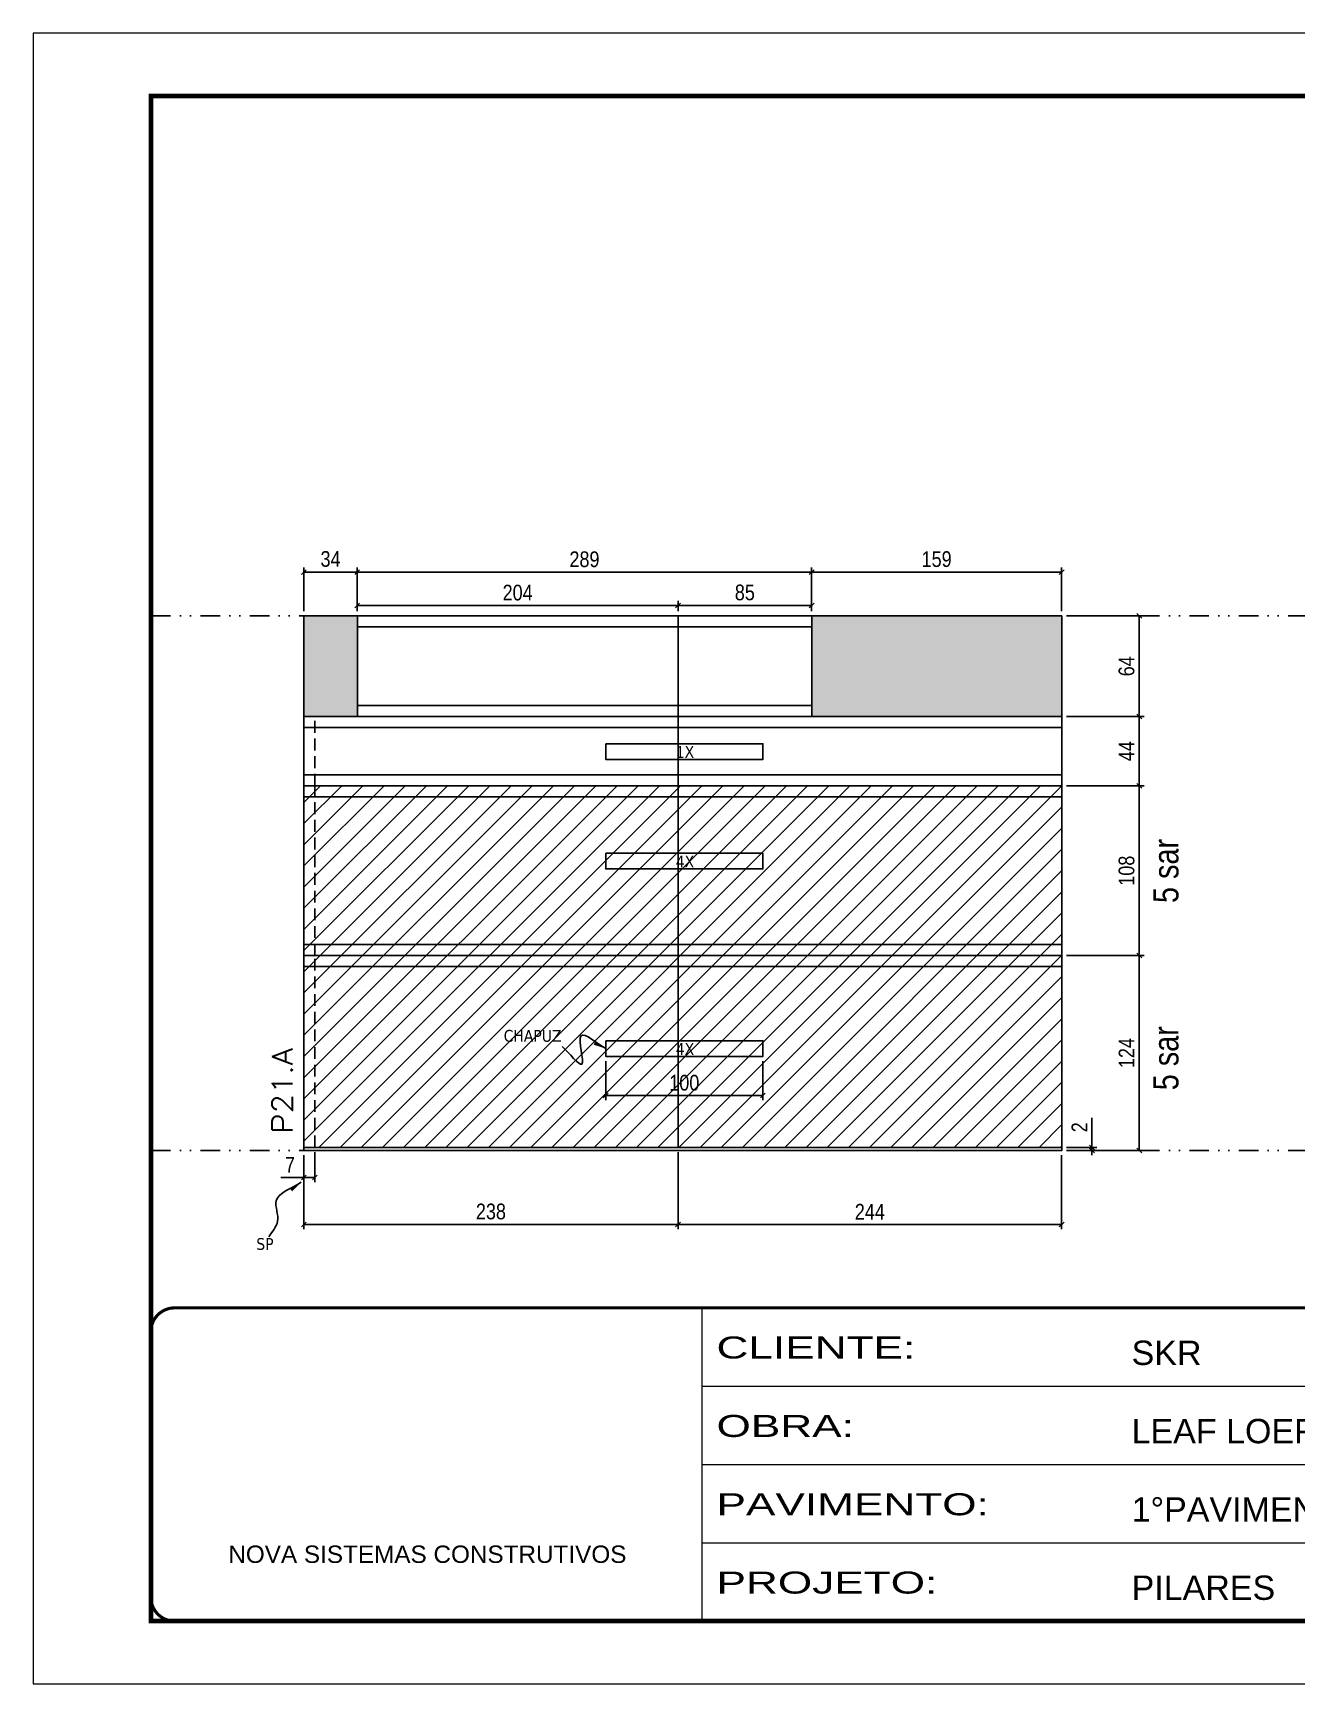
# Model space of a CAD drawing. Extents: x 14400 to 27878, y -21631 to 6985.
# Drawn here: x 14413 to 15217, y -4402 to -3352 of the extents above; entities that cross this region are included whole.
import ezdxf

# ---------------------------------------------------------------- set-up
doc = ezdxf.new("R2010")
doc.units = 0
for name, pattern in [('CONTINUO', [0]), ('DASHED', [0.75, 0.5, -0.25]), ('DIVIDE2', [0.625, 0.25, -0.125, 0, -0.125, 0, -0.125]), ('HIDDEN', [0.375, 0.25, -0.125])]:
    doc.linetypes.add(name, pattern=pattern)
for name, color, linetype in [('COTA', 241, 'Continuous'), ('NOMENCLATURA', 7, 'Continuous'), ('Nível', 160, 'Continuous'), ('Painéis', 200, 'Continuous'), ('SARR_2.2x10', 60, 'Continuous'), ('SARR_2.2x7', 40, 'Continuous'), ('Sarrafo de Pressão', 42, 'HIDDEN'), ('texto', 7, 'Continuous')]:
    doc.layers.add(name, color=color, linetype=linetype)
for name, color, linetype, lineweight in [('Folhas', 255, 'Continuous', 9), ('Hachura', 251, 'Continuous', 9), ('SARRAFO DE PRESSAO', 251, 'DASHED', 9), ('Texto Seção', 7, 'Continuous', 15)]:
    doc.layers.add(name, color=color, linetype=linetype, lineweight=lineweight)
doc.styles.add('ARIAL', font='arial.ttf')
doc.styles.add('ARIAL_NARROW', font='ARIALN.TTF', dxfattribs={"height": 0.2})
doc.styles.add('COTA TECNICA', font='techl___.ttf', dxfattribs={"height": 10})
doc.styles.add('COTA TECNICA-50', font='techl___.ttf', dxfattribs={"height": 10})
doc.styles.add('REGUA-120', font='ROMANS.shx', dxfattribs={"height": 15})
doc.styles.get("Standard").update_dxf_attribs({"font": 'arial.ttf'})
doc.styles.add('Tecnologia', font='')
doc.styles.get('Tecnologia').set_extended_font_data('Forgotten Futurist')
doc.dimstyles.new('COTA PAINEL-50', dxfattribs={"dimtxt": 10, "dimasz": 3, "dimexe": 3, "dimexo": 3, "dimgap": 3, "dimtad": 1, "dimdec": 1, "dimzin": 12, "dimdsep": 46, "dimtxsty": 'COTA TECNICA-50', "dimblk1": 'OBLIQUE', "dimblk2": 'OBLIQUE', "dimsah": 1, "dimcen": 0.9, "dimclrd": 4, "dimclre": 4, "dimclrt": 240, "dimadec": 1, "dimazin": 3, "dimtfac": 1, "dimtdec": 1, "dimtmove": 0, "dimatfit": 3, "dimfxl": 1, "dimtolj": 1, "dimtzin": 12, "dimarcsym": 0})
doc.dimstyles.new('PAINEL', dxfattribs={"dimtxt": 10, "dimasz": 3, "dimexe": 3, "dimexo": 3, "dimgap": 3, "dimtad": 1, "dimdec": 1, "dimzin": 12, "dimdsep": 46, "dimtxsty": 'COTA TECNICA', "dimblk1": 'OBLIQUE', "dimblk2": 'OBLIQUE', "dimsah": 1, "dimcen": 0.9, "dimclrd": 4, "dimclre": 4, "dimclrt": 240, "dimadec": 1, "dimazin": 3, "dimtfac": 1, "dimtdec": 1, "dimtmove": 0, "dimatfit": 3, "dimfxl": 1, "dimtolj": 1, "dimtzin": 12, "dimarcsym": 0})
doc.dimstyles.get("Standard").update_dxf_attribs({"dimtxt": 0.18, "dimasz": 0.18, "dimexe": 0.18, "dimexo": 0.0625, "dimgap": 0.09, "dimtad": 0, "dimtih": 1, "dimtoh": 1, "dimdec": 4, "dimzin": 0, "dimdsep": 46, "dimtxsty": 'Standard', "dimcen": 0.09, "dimadec": 0, "dimazin": 0, "dimtfac": 1, "dimtdec": 4, "dimtofl": 0, "dimtmove": 0, "dimatfit": 3, "dimfxl": 1, "dimtolj": 1, "dimtzin": 0, "dimarcsym": 0})

# ---------------------------------------------------------------- blocks, each defined once
blk = doc.blocks.new('9999999999')
at = {"color": 30, "linetype": 'CONTINUO'}
for p, q in [((98564.6, 34230.2), (98564.6, 34429.4)), ((98564.6, 34379.6), (99584, 34379.6)), ((98564.6, 34329.8), (99488, 34329.8)), ((98564.6, 34280), (99488, 34280))]:
    blk.add_line(p, q, dxfattribs=at)
at = {"color": 30, "linetype": 'CONTINUO', "const_width": 2}
blk.add_lwpolyline([(99584, 34230.2), (99584, 34414.4, 0.414214), (99569, 34429.4), (98229, 34429.4, 0.414214), (98214, 34414.4), (98214, 34245.2, 0.414214), (98229, 34230.2), (99584, 34230.2)], format="xyb", dxfattribs=at)
at = {"layer": 'Folhas'}
blk.add_lwpolyline([(98139, 34190.2), (99624, 34190.2), (99624, 35240.2), (98139, 35240.2)], close=True, dxfattribs=at)
at = {"layer": 'Folhas', "color": 30, "const_width": 3}
blk.add_lwpolyline([(98214, 34230.2), (99584, 34230.2), (99584, 35200.2), (98214, 35200.2)], close=True, dxfattribs=at)
at = {"color": 7, "linetype": 'Continuous', "ltscale": 5, "style": 'ARIAL'}
for s, height, p in [('SKR', 15.48, (98837.7, 34393.1)), ('LEAF LOEFGREN', 15.483, (98837.7, 34343.3)), ('1°PAVIMENTO', 15.483, (98837.7, 34293.5)), ('NOVA SISTEMAS CONSTRUTIVOS', 11.059, (98263.2, 34267.2)), ('PILARES', 15.48, (98837.7, 34243.7))]:
    blk.add_text(s, height=height, dxfattribs=at).set_placement(p)
at = {"layer": 'Folhas', "color": 7, "style": 'Tecnologia', "width": 1.5}
for s, p in [('CLIENTE:', (98573.7, 34397.2)), ('OBRA:', (98573.7, 34347.3)), ('PAVIMENTO:', (98573.7, 34297.5)), ('PROJETO:', (98573.7, 34247.7))]:
    blk.add_text(s, height=14, dxfattribs=at).set_placement(p)
blk = doc.blocks.new('_Oblique')
at = {"color": 0, "linetype": 'ByBlock', "lineweight": -2}
blk.add_line((-0.5, -0.5), (0.5, 0.5), dxfattribs=at)
blk = doc.blocks.new('*D1212')
at = {"layer": 'COTA', "color": 4, "lineweight": -2, "transparency": 16777216}
for p, q in [((14585.7, -4066.2), (14585.7, -4083.4)), ((14592.7, -4064.2), (14592.7, -4083.4)), ((14585.7, -4080.4), (14571, -4080.4)), ((14592.7, -4080.4), (14585.7, -4080.4))]:
    blk.add_line(p, q, dxfattribs=at)
at = {"layer": 'Defpoints', "color": 0, "transparency": 16777216}
for p in [(14585.7, -4063.2), (14592.7, -4061.2), (14585.7, -4080.4)]:
    blk.add_point(p, dxfattribs=at)
at = {"layer": 'COTA', "color": 4, "lineweight": -2, "transparency": 16777216, "xscale": 3, "yscale": 3, "zscale": 3, "rotation": 180}
blk.add_blockref('_Oblique', (14585.7, -4080.4), dxfattribs=at)
at = {"layer": 'COTA', "color": 4, "lineweight": -2, "transparency": 16777216, "xscale": 3, "yscale": 3, "zscale": 3}
blk.add_blockref('_Oblique', (14592.7, -4080.4), dxfattribs=at)
at = {"layer": 'COTA', "color": 240, "transparency": 16777216, "insert": (14576.9, -4072.3), "char_height": 10, "attachment_point": 5, "style": 'COTA TECNICA-50'}
blk.add_mtext('\\A1;7', dxfattribs=at)
blk = doc.blocks.new('*D1213')
at = {"layer": 'COTA', "color": 4, "lineweight": -2, "transparency": 16777216}
for p, q in [((15087, -4061.2), (15087, -4042.4)), ((15070.7, -4061.2), (15090, -4061.2)), ((15070.7, -4063.2), (15090, -4063.2)), ((15087, -4063.2), (15087, -4061.2)), ((15087, -4063.2), (15087, -4066.2))]:
    blk.add_line(p, q, dxfattribs=at)
at = {"layer": 'Defpoints', "color": 0, "transparency": 16777216}
for p in [(15067.7, -4061.2), (15067.7, -4063.2), (15087, -4063.2)]:
    blk.add_point(p, dxfattribs=at)
at = {"layer": 'COTA', "color": 4, "lineweight": -2, "transparency": 16777216, "xscale": 3, "yscale": 3, "zscale": 3}
for p, rotation in [((15087, -4061.2), 270), ((15087, -4063.2), 90)]:
    blk.add_blockref('_Oblique', p, dxfattribs=dict(at, rotation=rotation))
at = {"layer": 'COTA', "color": 240, "transparency": 16777216, "insert": (15079, -4048.4), "char_height": 10, "attachment_point": 5, "rotation": 90, "style": 'COTA TECNICA-50'}
blk.add_mtext('\\A1;2', dxfattribs=at)
blk = doc.blocks.new('*D1228')
at = {"layer": 'COTA', "color": 4, "linetype": 'ByBlock', "lineweight": -2, "transparency": 16777216}
for p, q in [((14777.7, -4006.3), (14777.7, -4031.2)), ((14877.7, -4006.3), (14877.7, -4031.2)), ((14877.7, -4028.2), (14777.7, -4028.2))]:
    blk.add_line(p, q, dxfattribs=at)
at = {"layer": 'Defpoints', "color": 0, "linetype": 'ByBlock', "transparency": 16777216}
for p in [(14777.7, -4003.3), (14877.7, -4003.3), (14777.7, -4028.2)]:
    blk.add_point(p, dxfattribs=at)
at = {"layer": 'COTA', "color": 4, "linetype": 'ByBlock', "lineweight": -2, "transparency": 16777216, "xscale": 3, "yscale": 3, "zscale": 3, "rotation": 180}
blk.add_blockref('_Oblique', (14777.7, -4028.2), dxfattribs=at)
at = {"layer": 'COTA', "color": 4, "linetype": 'ByBlock', "lineweight": -2, "transparency": 16777216, "xscale": 3, "yscale": 3, "zscale": 3}
blk.add_blockref('_Oblique', (14877.7, -4028.2), dxfattribs=at)
at = {"layer": 'COTA', "color": 240, "linetype": 'ByBlock', "transparency": 16777216, "insert": (14827.7, -4020.1), "char_height": 10, "attachment_point": 5, "style": 'COTA TECNICA'}
blk.add_mtext('\\A1;100', dxfattribs=at)
blk = doc.blocks.new('*D1229')
at = {"layer": 'COTA', "color": 4, "lineweight": -2, "transparency": 16777216}
for p, q in [((14585.7, -4066.2), (14585.7, -4113.2)), ((14823.7, -4064.2), (14823.7, -4113.2)), ((14585.7, -4110.2), (14823.7, -4110.2))]:
    blk.add_line(p, q, dxfattribs=at)
at = {"layer": 'Defpoints', "color": 0, "transparency": 16777216}
for p in [(14585.7, -4063.2), (14823.7, -4061.2), (14823.7, -4110.2)]:
    blk.add_point(p, dxfattribs=at)
at = {"layer": 'COTA', "color": 4, "lineweight": -2, "transparency": 16777216, "xscale": 3, "yscale": 3, "zscale": 3, "rotation": 180}
blk.add_blockref('_Oblique', (14585.7, -4110.2), dxfattribs=at)
at = {"layer": 'COTA', "color": 4, "lineweight": -2, "transparency": 16777216, "xscale": 3, "yscale": 3, "zscale": 3}
blk.add_blockref('_Oblique', (14823.7, -4110.2), dxfattribs=at)
at = {"layer": 'COTA', "color": 240, "transparency": 16777216, "insert": (14704.7, -4102), "char_height": 10, "attachment_point": 5, "style": 'COTA TECNICA'}
blk.add_mtext('\\A1;238', dxfattribs=at)
blk = doc.blocks.new('*D1230')
at = {"layer": 'COTA', "color": 4, "lineweight": -2, "transparency": 16777216}
for p, q in [((14823.7, -4064.2), (14823.7, -4113.2)), ((15067.7, -4066.2), (15067.7, -4113.2)), ((14823.7, -4110.2), (15067.7, -4110.2))]:
    blk.add_line(p, q, dxfattribs=at)
at = {"layer": 'Defpoints', "color": 0, "transparency": 16777216}
for p in [(14823.7, -4061.2), (15067.7, -4063.2), (15067.7, -4110.2)]:
    blk.add_point(p, dxfattribs=at)
at = {"layer": 'COTA', "color": 4, "lineweight": -2, "transparency": 16777216, "xscale": 3, "yscale": 3, "zscale": 3, "rotation": 180}
blk.add_blockref('_Oblique', (14823.7, -4110.2), dxfattribs=at)
at = {"layer": 'COTA', "color": 4, "lineweight": -2, "transparency": 16777216, "xscale": 3, "yscale": 3, "zscale": 3}
blk.add_blockref('_Oblique', (15067.7, -4110.2), dxfattribs=at)
at = {"layer": 'COTA', "color": 240, "transparency": 16777216, "insert": (14945.7, -4102.1), "char_height": 10, "attachment_point": 5, "style": 'COTA TECNICA'}
blk.add_mtext('\\A1;244', dxfattribs=at)
blk = doc.blocks.new('*D1343')
at = {"layer": 'COTA', "color": 4, "lineweight": -2, "transparency": 16777216}
for p, q in [((15070.7, -3939.2), (15120.1, -3939.2)), ((15117.1, -3939.2), (15117.1, -4063.2)), ((15070.7, -4063.2), (15120.1, -4063.2))]:
    blk.add_line(p, q, dxfattribs=at)
at = {"layer": 'Defpoints', "color": 0, "transparency": 16777216}
for p in [(15067.7, -3939.2), (15067.7, -4063.2), (15117.1, -4063.2)]:
    blk.add_point(p, dxfattribs=at)
at = {"layer": 'COTA', "color": 4, "lineweight": -2, "transparency": 16777216, "xscale": 3, "yscale": 3, "zscale": 3}
for p, rotation in [((15117.1, -3939.2), 90), ((15117.1, -4063.2), 270)]:
    blk.add_blockref('_Oblique', p, dxfattribs=dict(at, rotation=rotation))
at = {"layer": 'COTA', "color": 240, "transparency": 16777216, "insert": (15109, -4001.2), "char_height": 10, "attachment_point": 5, "rotation": 90, "style": 'COTA TECNICA'}
blk.add_mtext('\\A1;124', dxfattribs=at)
blk = doc.blocks.new('*D1882')
at = {"layer": 'COTA', "color": 4, "lineweight": -2, "transparency": 16777216}
for p, q in [((15070.7, -3831.2), (15120.1, -3831.2)), ((15117.1, -3939.2), (15117.1, -3831.2)), ((15070.7, -3939.2), (15120.1, -3939.2))]:
    blk.add_line(p, q, dxfattribs=at)
at = {"layer": 'Defpoints', "color": 0, "transparency": 16777216}
for p in [(15067.7, -3831.2), (15117.1, -3831.2), (15067.7, -3939.2)]:
    blk.add_point(p, dxfattribs=at)
at = {"layer": 'COTA', "color": 4, "lineweight": -2, "transparency": 16777216, "xscale": 3, "yscale": 3, "zscale": 3}
for p, rotation in [((15117.1, -3831.2), 90), ((15117.1, -3939.2), 270)]:
    blk.add_blockref('_Oblique', p, dxfattribs=dict(at, rotation=rotation))
at = {"layer": 'COTA', "color": 240, "transparency": 16777216, "insert": (15109, -3885.2), "char_height": 10, "attachment_point": 5, "rotation": 90, "style": 'COTA TECNICA'}
blk.add_mtext('\\A1;108', dxfattribs=at)
blk = doc.blocks.new('*D4515')
at = {"layer": 'COTA', "color": 4, "lineweight": -2, "transparency": 16777216}
for p, q in [((14585.7, -3720.2), (14585.7, -3692.3)), ((14619.7, -3695.3), (14585.7, -3695.3)), ((14619.7, -3720.2), (14619.7, -3692.3))]:
    blk.add_line(p, q, dxfattribs=at)
at = {"layer": 'Defpoints', "color": 0, "transparency": 16777216}
for p in [(14585.7, -3695.3), (14585.7, -3723.2), (14619.7, -3723.2)]:
    blk.add_point(p, dxfattribs=at)
at = {"layer": 'COTA', "color": 4, "lineweight": -2, "transparency": 16777216, "xscale": 3, "yscale": 3, "zscale": 3, "rotation": 180}
blk.add_blockref('_Oblique', (14585.7, -3695.3), dxfattribs=at)
at = {"layer": 'COTA', "color": 4, "lineweight": -2, "transparency": 16777216, "xscale": 3, "yscale": 3, "zscale": 3}
blk.add_blockref('_Oblique', (14619.7, -3695.3), dxfattribs=at)
at = {"layer": 'COTA', "color": 240, "transparency": 16777216, "insert": (14602.7, -3687), "char_height": 10, "attachment_point": 5, "style": 'COTA TECNICA'}
blk.add_mtext('\\A1;34', dxfattribs=at)
blk = doc.blocks.new('*D4516')
at = {"layer": 'COTA', "color": 4, "lineweight": -2, "transparency": 16777216}
for p, q in [((14619.7, -3720.2), (14619.7, -3692.3)), ((14619.7, -3695.3), (14908.7, -3695.3)), ((14908.7, -3720.2), (14908.7, -3692.3))]:
    blk.add_line(p, q, dxfattribs=at)
at = {"layer": 'Defpoints', "color": 0, "transparency": 16777216}
for p in [(14908.7, -3695.3), (14619.7, -3723.2), (14908.7, -3723.2)]:
    blk.add_point(p, dxfattribs=at)
at = {"layer": 'COTA', "color": 4, "lineweight": -2, "transparency": 16777216, "xscale": 3, "yscale": 3, "zscale": 3, "rotation": 180}
blk.add_blockref('_Oblique', (14619.7, -3695.3), dxfattribs=at)
at = {"layer": 'COTA', "color": 4, "lineweight": -2, "transparency": 16777216, "xscale": 3, "yscale": 3, "zscale": 3}
blk.add_blockref('_Oblique', (14908.7, -3695.3), dxfattribs=at)
at = {"layer": 'COTA', "color": 240, "transparency": 16777216, "insert": (14764.2, -3687.2), "char_height": 10, "attachment_point": 5, "style": 'COTA TECNICA'}
blk.add_mtext('\\A1;289', dxfattribs=at)
blk = doc.blocks.new('*D4517')
at = {"layer": 'COTA', "color": 4, "lineweight": -2, "transparency": 16777216}
for p, q in [((14908.7, -3720.2), (14908.7, -3692.3)), ((14908.7, -3695.3), (15067.7, -3695.3)), ((15067.7, -3720.2), (15067.7, -3692.3))]:
    blk.add_line(p, q, dxfattribs=at)
at = {"layer": 'Defpoints', "color": 0, "transparency": 16777216}
for p in [(15067.7, -3695.3), (14908.7, -3723.2), (15067.7, -3723.2)]:
    blk.add_point(p, dxfattribs=at)
at = {"layer": 'COTA', "color": 4, "lineweight": -2, "transparency": 16777216, "xscale": 3, "yscale": 3, "zscale": 3, "rotation": 180}
blk.add_blockref('_Oblique', (14908.7, -3695.3), dxfattribs=at)
at = {"layer": 'COTA', "color": 4, "lineweight": -2, "transparency": 16777216, "xscale": 3, "yscale": 3, "zscale": 3}
blk.add_blockref('_Oblique', (15067.7, -3695.3), dxfattribs=at)
at = {"layer": 'COTA', "color": 240, "transparency": 16777216, "insert": (14988.2, -3687.1), "char_height": 10, "attachment_point": 5, "style": 'COTA TECNICA'}
blk.add_mtext('\\A1;159', dxfattribs=at)
blk = doc.blocks.new('*D4518')
at = {"layer": 'COTA', "color": 4, "lineweight": -2, "transparency": 16777216}
for p, q in [((15070.7, -3787.2), (15120.1, -3787.2)), ((15117.1, -3831.2), (15117.1, -3787.2)), ((15070.7, -3831.2), (15120.1, -3831.2))]:
    blk.add_line(p, q, dxfattribs=at)
at = {"layer": 'Defpoints', "color": 0, "transparency": 16777216}
for p in [(15067.7, -3787.2), (15117.1, -3787.2), (15067.7, -3831.2)]:
    blk.add_point(p, dxfattribs=at)
at = {"layer": 'COTA', "color": 4, "lineweight": -2, "transparency": 16777216, "xscale": 3, "yscale": 3, "zscale": 3}
for p, rotation in [((15117.1, -3787.2), 90), ((15117.1, -3831.2), 270)]:
    blk.add_blockref('_Oblique', p, dxfattribs=dict(at, rotation=rotation))
at = {"layer": 'COTA', "color": 240, "transparency": 16777216, "insert": (15109, -3809.2), "char_height": 10, "attachment_point": 5, "rotation": 90, "style": 'COTA TECNICA'}
blk.add_mtext('\\A1;44', dxfattribs=at)
blk = doc.blocks.new('*D4519')
at = {"layer": 'COTA', "color": 4, "lineweight": -2, "transparency": 16777216}
for p, q in [((15070.7, -3723.2), (15120.1, -3723.2)), ((15117.1, -3787.2), (15117.1, -3723.2)), ((15070.7, -3787.2), (15120.1, -3787.2))]:
    blk.add_line(p, q, dxfattribs=at)
at = {"layer": 'Defpoints', "color": 0, "transparency": 16777216}
for p in [(15067.7, -3723.2), (15117.1, -3723.2), (15067.7, -3787.2)]:
    blk.add_point(p, dxfattribs=at)
at = {"layer": 'COTA', "color": 4, "lineweight": -2, "transparency": 16777216, "xscale": 3, "yscale": 3, "zscale": 3}
for p, rotation in [((15117.1, -3723.2), 90), ((15117.1, -3787.2), 270)]:
    blk.add_blockref('_Oblique', p, dxfattribs=dict(at, rotation=rotation))
at = {"layer": 'COTA', "color": 240, "transparency": 16777216, "insert": (15109, -3755.2), "char_height": 10, "attachment_point": 5, "rotation": 90, "style": 'COTA TECNICA'}
blk.add_mtext('\\A1;64', dxfattribs=at)
blk = doc.blocks.new('*D4967')
at = {"layer": 'COTA', "color": 4, "lineweight": -2, "transparency": 16777216}
for p, q in [((14619.7, -3720.2), (14619.7, -3713.5)), ((14619.7, -3716.5), (14823.7, -3716.5)), ((14823.7, -3720.2), (14823.7, -3713.5))]:
    blk.add_line(p, q, dxfattribs=at)
at = {"layer": 'Defpoints', "color": 0, "transparency": 16777216}
for p in [(14823.7, -3716.5), (14619.7, -3723.2), (14823.7, -3723.2)]:
    blk.add_point(p, dxfattribs=at)
at = {"layer": 'COTA', "color": 4, "lineweight": -2, "transparency": 16777216, "xscale": 3, "yscale": 3, "zscale": 3, "rotation": 180}
blk.add_blockref('_Oblique', (14619.7, -3716.5), dxfattribs=at)
at = {"layer": 'COTA', "color": 4, "lineweight": -2, "transparency": 16777216, "xscale": 3, "yscale": 3, "zscale": 3}
blk.add_blockref('_Oblique', (14823.7, -3716.5), dxfattribs=at)
at = {"layer": 'COTA', "color": 240, "transparency": 16777216, "insert": (14721.7, -3708.4), "char_height": 10, "attachment_point": 5, "style": 'COTA TECNICA'}
blk.add_mtext('\\A1;204', dxfattribs=at)
blk = doc.blocks.new('*D4968')
at = {"layer": 'COTA', "color": 4, "lineweight": -2, "transparency": 16777216}
for p, q in [((14823.7, -3720.2), (14823.7, -3713.5)), ((14823.7, -3716.5), (14908.7, -3716.5)), ((14908.7, -3720.2), (14908.7, -3713.5))]:
    blk.add_line(p, q, dxfattribs=at)
at = {"layer": 'Defpoints', "color": 0, "transparency": 16777216}
for p in [(14908.7, -3716.5), (14823.7, -3723.2), (14908.7, -3723.2)]:
    blk.add_point(p, dxfattribs=at)
at = {"layer": 'COTA', "color": 4, "lineweight": -2, "transparency": 16777216, "xscale": 3, "yscale": 3, "zscale": 3, "rotation": 180}
blk.add_blockref('_Oblique', (14823.7, -3716.5), dxfattribs=at)
at = {"layer": 'COTA', "color": 4, "lineweight": -2, "transparency": 16777216, "xscale": 3, "yscale": 3, "zscale": 3}
blk.add_blockref('_Oblique', (14908.7, -3716.5), dxfattribs=at)
at = {"layer": 'COTA', "color": 240, "transparency": 16777216, "insert": (14866.2, -3708.3), "char_height": 10, "attachment_point": 5, "style": 'COTA TECNICA'}
blk.add_mtext('\\A1;85', dxfattribs=at)

msp = doc.modelspace()

# ---------------------------------------------------------------- hatches: boundary and pattern name
at = {"layer": 'COTA'}
h = msp.add_hatch(dxfattribs=at)
h.set_pattern_fill('AR-CONC', color=256, scale=0.03)
h.paths.add_polyline_path([(14585.75, -3787.17), (14619.75, -3787.17), (14619.75, -3723.17), (14585.75, -3723.17)])
h.paths.add_polyline_path([(14908.75, -3723.17), (14908.75, -3787.17), (15067.75, -3787.17), (15067.75, -3723.17)])
at = {"layer": 'Hachura', "linetype": 'ByBlock'}
h = msp.add_hatch(dxfattribs=at)
h.set_pattern_fill('ANSI31', color=256, scale=3)
h.paths.add_polyline_path([(14585.75, -3831.17), (14585.75, -3939.17), (14823.75, -3939.17), (14823.75, -3831.17)])
h.paths.add_polyline_path([(14585.75, -3939.17), (14585.75, -4061.17), (14823.75, -4061.17), (14823.75, -3939.17)])
h.paths.add_polyline_path([(14823.75, -3939.17), (14823.75, -4061.17), (15067.75, -4061.17), (15067.75, -3939.17)])
h.paths.add_polyline_path([(15067.75, -3939.17), (15067.75, -3831.17), (14823.75, -3831.17), (14823.75, -3939.17)])
h.paths.add_polyline_path([(15466.49, -3939.17), (15466.49, -3849.17), (15256.49, -3849.17), (15256.49, -3939.17)])
h.paths.add_polyline_path([(15710.49, -3939.17), (15710.49, -3849.17), (15466.49, -3849.17), (15466.49, -3939.17)])
h.paths.add_polyline_path([(15475.49, -3723.17), (15475.49, -3787.17), (15466.49, -3787.17), (15466.49, -3815.17), (15710.49, -3815.17), (15710.49, -3787.17), (15676.49, -3787.17), (15676.49, -3723.17)])
h.paths.add_polyline_path([(15256.49, -3723.17), (15256.49, -3815.17), (15466.49, -3815.17), (15466.49, -3787.17), (15448.49, -3787.17), (15448.49, -3723.17)])
h.paths.add_polyline_path([(15256.49, -3939.17), (15256.49, -4061.17), (15466.49, -4061.17), (15466.49, -3939.17)])
h.paths.add_polyline_path([(15466.49, -3939.17), (15466.49, -4061.17), (15710.49, -4061.17), (15710.49, -3939.17)])

# ---------------------------------------------------------------- linework, layer by layer
at = {"layer": 'COTA'}
for p, q in [((14619.75, -3723.17), (14585.75, -3723.17)), ((14585.75, -3787.17), (14585.75, -3723.17)), ((14908.75, -3723.17), (15067.75, -3723.17)), ((15067.75, -3723.17), (15067.75, -3787.17))]:
    msp.add_line(p, q, dxfattribs=at)
at = {"layer": 'Nível', "color": 4, "linetype": 'DIVIDE2', "ltscale": 50}
for p, q in [((14488.47, -3723.17), (15858.47, -3723.17)), ((14488.47, -4063.17), (15858.47, -4063.17))]:
    msp.add_line(p, q, dxfattribs=at)
at = {"layer": 'Painéis'}
for p, q in [((14619.75, -3723.17), (14908.75, -3723.17)), ((14619.75, -3787.17), (14619.75, -3723.17)), ((14823.75, -3723.17), (14823.75, -4061.17)), ((14908.75, -3787.17), (14908.75, -3723.17)), ((14585.75, -4061.17), (14585.75, -3787.17)), ((14585.75, -3787.17), (15067.75, -3787.17)), ((15067.75, -3787.17), (15067.75, -4061.17)), ((15067.75, -3831.17), (14585.75, -3831.17)), ((15067.75, -3939.17), (14585.75, -3939.17))]:
    msp.add_line(p, q, dxfattribs=at)
msp.add_lwpolyline([(14585.75, -4061.17), (15067.75, -4061.17), (15067.75, -4063.17), (14585.75, -4063.17)], close=True, dxfattribs=at)
at = {"layer": 'SARR_2.2x10'}
for points in [[(14777.75, -3804.42), (14877.75, -3804.42), (14877.75, -3814.42), (14777.75, -3814.42)], [(14777.75, -3874.12), (14877.75, -3874.12), (14877.75, -3884.12), (14777.75, -3884.12)], [(14777.75, -3993.32), (14877.75, -3993.32), (14877.75, -4003.32), (14777.75, -4003.32)]]:
    msp.add_lwpolyline(points, close=True, dxfattribs=at)
at = {"layer": 'SARR_2.2x7'}
for p, q in [((14619.75, -3730.17), (14908.75, -3730.17)), ((14619.75, -3780.17), (14908.75, -3780.17)), ((14823.75, -3794.17), (14585.75, -3794.17)), ((15067.75, -3794.17), (14823.75, -3794.17)), ((14823.75, -3824.17), (14585.75, -3824.17)), ((15067.75, -3824.17), (14823.75, -3824.17)), ((14823.75, -3838.17), (14585.75, -3838.17)), ((15067.75, -3838.17), (14823.75, -3838.17)), ((14823.75, -3932.17), (14585.75, -3932.17)), ((15067.75, -3932.17), (14823.75, -3932.17)), ((14823.75, -3946.17), (14585.75, -3946.17)), ((15067.75, -3946.17), (14823.75, -3946.17))]:
    msp.add_line(p, q, dxfattribs=at)
at = {"layer": 'Sarrafo de Pressão', "ltscale": 30}
for p, q in [((14592.75, -3831.17), (14592.75, -3787.17)), ((14592.75, -3939.17), (14592.75, -3831.17)), ((14592.75, -4061.17), (14592.75, -3939.17))]:
    msp.add_line(p, q, dxfattribs=at)

# ---------------------------------------------------------------- block references
at = {"layer": 'SARRAFO DE PRESSAO', "color": 6, "linetype": 'ByBlock'}
msp.add_blockref('9999999999', (-83725.51, -38592.65), dxfattribs=at)

# ---------------------------------------------------------------- texts
at = {"layer": 'NOMENCLATURA', "style": 'ARIAL_NARROW'}
for p in [(15141.99, -3905.75), (15141.99, -4024.84)]:
    msp.add_text('5 sar', height=16, rotation=90, dxfattribs=at).set_placement(p)
at = {"layer": 'texto', "color": 0, "char_height": 7.5, "attachment_point": 5}
for s, insert in [('{\\fTahoma|b0|i0|c0|p34;\\C4;1X}', (14828.14, -3809.72)), ('{\\fTahoma|b0|i0|c0|p34;\\C4;4X}', (14828.14, -3879.41)), ('{\\fTahoma|b0|i0|c0|p34;\\C4;CHAPUZ}', (14731.2, -3990.31)), ('{\\fTahoma|b0|i0|c0|p34;\\C4;4X}', (14828.14, -3998.62)), ('{\\fTahoma|b0|i0|c0|p34;\\C4;SP}', (14560.97, -4122.66))]:
    msp.add_mtext(s, dxfattribs=dict(at, insert=insert))
at = {"layer": 'Texto Seção', "style": 'REGUA-120', "width": 1.1}
msp.add_text('P21.A', height=13, rotation=90, dxfattribs=at).set_placement((14578.5, -4052.4))

# ---------------------------------------------------------------- dimensions: what is measured, and where the dimension line sits
at = {"layer": 'COTA'}
for base, p1, p2, picture, middle in [((14585.75, -3695.25), (14619.75, -3723.17), (14585.75, -3723.17), '*D4515', (14602.75, -3687.03)), ((14908.75, -3695.25), (14619.75, -3723.17), (14908.75, -3723.17), '*D4516', (14764.25, -3687.15)), ((15067.75, -3695.25), (14908.75, -3723.17), (15067.75, -3723.17), '*D4517', (14988.25, -3687.11)), ((14823.75, -3716.47), (14619.75, -3723.17), (14823.75, -3723.17), '*D4967', (14721.75, -3708.37)), ((14823.75, -4110.2), (14585.75, -4063.17), (14823.75, -4061.17), '*D1229', (14704.75, -4101.95))]:
    dim = msp.add_linear_dim(base=base, p1=p1, p2=p2, dimstyle='PAINEL', dxfattribs=at)
    dim.commit()
    dim.dimension.update_dxf_attribs({"geometry": picture, "text_midpoint": middle})
for base, p1, p2, picture, middle in [((14908.75, -3716.47), (14823.75, -3723.17), (14908.75, -3723.17), '*D4968', (14866.25, -3708.34)), ((15067.75, -4110.2), (14823.75, -4061.17), (15067.75, -4063.17), '*D1230', (14945.75, -4102.12))]:
    dim = msp.add_linear_dim(base=base, p1=p1, p2=p2, dimstyle='PAINEL', override={"dimtmove": 1}, dxfattribs=at)
    dim.commit()
    dim.dimension.update_dxf_attribs({"geometry": picture, "text_midpoint": middle})
for base, p1, p2, angle, dimstyle, picture, middle in [((15117.12, -3723.17), (15067.75, -3787.17), (15067.75, -3723.17), 90, 'PAINEL', '*D4519', (15109.01, -3755.17)), ((15117.12, -3787.17), (15067.75, -3831.17), (15067.75, -3787.17), 90, 'PAINEL', '*D4518', (15109.04, -3809.17)), ((15117.12, -3831.17), (15067.75, -3939.17), (15067.75, -3831.17), 90, 'PAINEL', '*D1882', (15108.99, -3885.17)), ((15117.12, -4063.17), (15067.75, -3939.17), (15067.75, -4063.17), 90, 'PAINEL', '*D1343', (15109.04, -4001.17)), ((14585.75, -4080.41), (14592.75, -4061.17), (14585.75, -4063.17), 180, 'COTA PAINEL-50', '*D1212', (14576.88, -4072.33))]:
    dim = msp.add_linear_dim(base=base, p1=p1, p2=p2, angle=angle, dimstyle=dimstyle, dxfattribs=at)
    dim.commit()
    dim.dimension.update_dxf_attribs({"geometry": picture, "text_midpoint": middle})
at = {"layer": 'COTA', "linetype": 'ByBlock'}
dim = msp.add_linear_dim(base=(14777.75, -4028.25), p1=(14877.75, -4003.32), p2=(14777.75, -4003.32), dimstyle='PAINEL', dxfattribs=at)
dim.commit()
dim.dimension.update_dxf_attribs({"geometry": '*D1228', "text_midpoint": (14827.75, -4020.15)})
at = {"layer": 'COTA'}
dim = msp.add_linear_dim(base=(15087.01, -4063.17), p1=(15067.75, -4061.17), p2=(15067.75, -4063.17), angle=90, dimstyle='COTA PAINEL-50', dxfattribs=at)
dim.commit()
dim.dimension.update_dxf_attribs({"geometry": '*D1213', "text_midpoint": (15087.01, -4048.42), "dimtype": 160})

# ---------------------------------------------------------------- leaders
at = {"layer": 'COTA', "path_type": 1}
for points in [[(14777.75, -3998.32), (14761.96, -3990.31), (14762.55, -4008.18), (14750.12, -3997.04)], [(14583.92, -4083.35), (14568.13, -4095.18), (14569.06, -4108.19), (14563.51, -4117.97)]]:
    msp.add_leader(points, dimstyle='Standard', override={"dimasz": 8}, dxfattribs=at)

doc.saveas('drawing.dxf')
